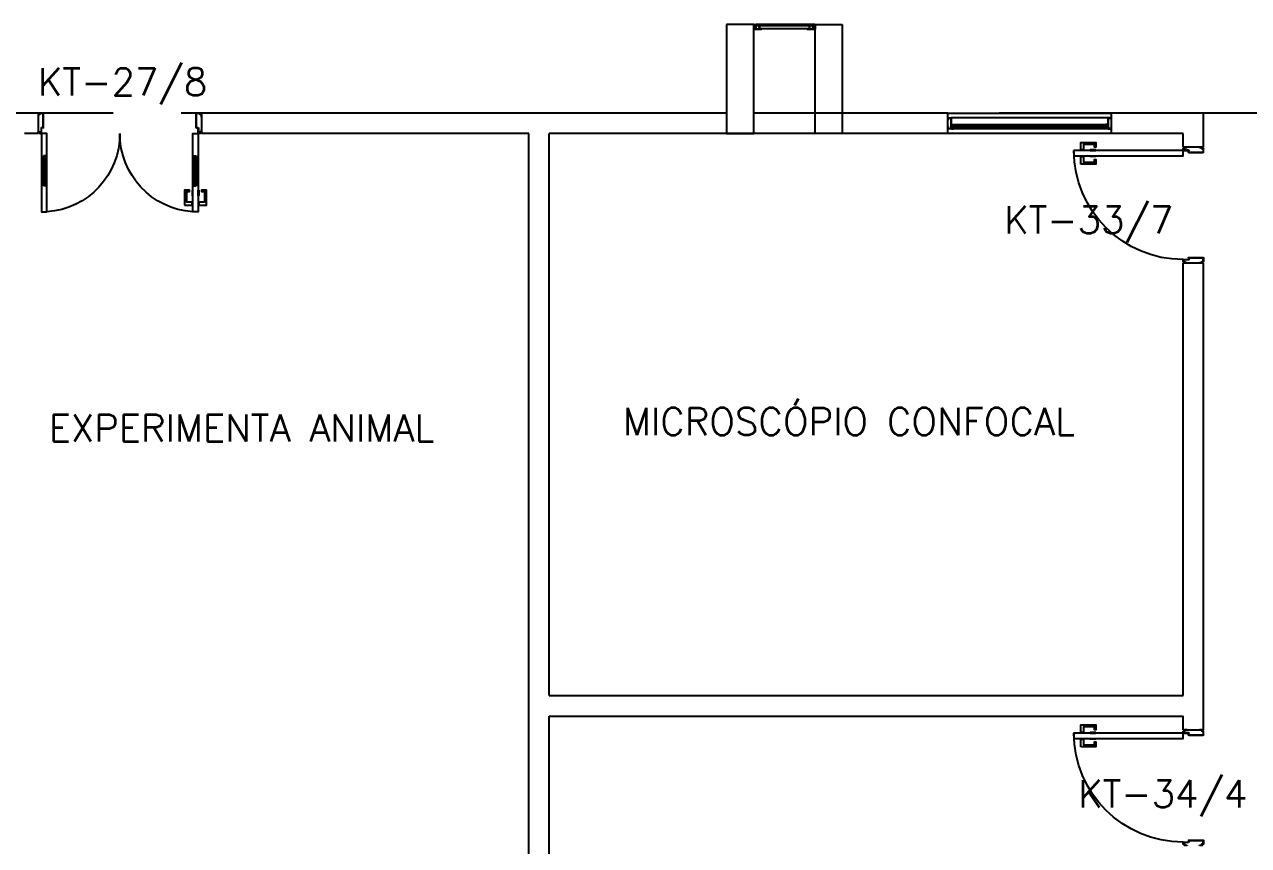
# Model space of a CAD drawing. Header units: millimetres. Extents: x 2686 to 2939, y 1294 to 1441.
# Drawn here: x 2834.32 to 2843.3, y 1425.62 to 1431.65 of the extents above; entities that cross this region are included whole.
import ezdxf

# ---------------------------------------------------------------- set-up
doc = ezdxf.new("R2010")
doc.units = ezdxf.units.MM
doc.linetypes.add('HIDDEN', pattern=[0.375, 0.25, -0.125])
for name, color, linetype in [('AR-ALV', 2, 'Continuous'), ('AR-ESQ', 1, 'Continuous'), ('AR-ESTC', 3, 'Continuous'), ('AR-PEITORIL', 1, 'Continuous'), ('AR-PORTA', 1, 'Continuous'), ('DT-ESQ-BAGUETE-C', 1, 'Continuous'), ('DT-ESQ-BAGUETE-V', 1, 'Continuous'), ('DT-ESQ-CHAPA DOBRADA-V', 1, 'Continuous'), ('DT-ESQ-MARCO-V', 1, 'Continuous'), ('DT-ESQ-PERFIL CADEIRA-C', 2, 'Continuous'), ('DT-ESQ-PERFIL CADEIRA-V', 2, 'Continuous'), ('DT-ESQ-PERFIL U-C', 2, 'Continuous'), ('DT-ESQ-VENEZIANA-C', 1, 'Continuous'), ('DT-ESQ-VENEZIANA-V', 1, 'Continuous'), ('DT-ESQ-VIDRO-C', 2, 'Continuous'), ('DT-TXTMOD', 1, 'Continuous'), ('ENDEREÇO', 2, 'Continuous'), ('maçaneta', 1, 'Continuous'), ('mov', 1, 'Continuous'), ('PM-PERFIL U-C', 2, 'Continuous'), ('PM-VIDRO', 2, 'Continuous'), ('pm1', 2, 'Continuous'), ('pm2', 2, 'Continuous'), ('PROJ', 1, 'HIDDEN'), ('TEXTO', 2, 'Continuous')]:
    doc.layers.add(name, color=color, linetype=linetype)
doc.styles.add('S10', font='simplex.shx', dxfattribs={"height": 0.1})
doc.styles.add('UNB-100', font='simplex.shx', dxfattribs={"height": 0.2})
doc.styles.add('UNB1-100', font='simplex.shx', dxfattribs={"height": 0.2})

# ---------------------------------------------------------------- blocks, each defined once
blk = doc.blocks.new('EF01-P')
at = {"layer": 'DT-ESQ-BAGUETE-C', "ltscale": 0.1}
for points in [[(0.0015, 0.035), (0.015, 0.035), (0.015, 0.0335), (0.0015, 0.0335), (0.0015, 0.005), (0.015, 0.005), (0.015, 0.0035), (0.0015, 0.0035, -0.414214), (0, 0.005), (0, 0.0335, -0.414214)], [(0.4485, 0.035), (0.435, 0.035), (0.435, 0.0335), (0.4485, 0.0335), (0.4485, 0.005), (0.435, 0.005), (0.435, 0.0035), (0.4485, 0.0035, 0.414214), (0.45, 0.005), (0.45, 0.0335, 0.414214)]]:
    blk.add_lwpolyline(points, format="xyb", close=True, dxfattribs=at)
at = {"layer": 'DT-ESQ-PERFIL CADEIRA-C', "ltscale": 0.1}
for points in [[(0.01, 0.0015), (0.01, 0.003), (0.0015, 0.003, 1), (0.0015, 0), (0.015, 0, 0.414214), (0.0165, 0.0015), (0.0165, 0.0335), (0.043, 0.0335)], [(0.043, 0.0065), (0.018, 0.0065), (0.018, 0.0165), (0.0165, 0.0165), (0.0165, 0.0065, 0.414214), (0.018, 0.005), (0.043, 0.005), (0.0565, 0.005, 1), (0.0565, 0.008), (0.043, 0.008), (0.043, 0.02), (0.043, 0.032), (0.0565, 0.032, 1), (0.0565, 0.035), (0.043, 0.035), (0.0165, 0.035, 0.414214), (0.015, 0.0335), (0.015, 0.0015), (0.0015, 0.0015)], [(0.0415, 0.02), (0.0415, 0.032, -0.414214), (0.043, 0.0335), (0.0565, 0.0335)], [(0.0415, 0.02), (0.0415, 0.008, 0.414214), (0.043, 0.0065), (0.0565, 0.0065)], [(0.407, 0.0065), (0.432, 0.0065), (0.432, 0.0165), (0.4335, 0.0165), (0.4335, 0.0065, -0.414214), (0.432, 0.005), (0.407, 0.005), (0.3935, 0.005, -1), (0.3935, 0.008), (0.407, 0.008), (0.407, 0.02), (0.407, 0.032), (0.3935, 0.032, -1), (0.3935, 0.035), (0.407, 0.035), (0.4335, 0.035, -0.414214), (0.435, 0.0335), (0.435, 0.0015), (0.4485, 0.0015)], [(0.4085, 0.02), (0.4085, 0.032, 0.414214), (0.407, 0.0335), (0.3935, 0.0335)], [(0.4085, 0.02), (0.4085, 0.008, -0.414214), (0.407, 0.0065), (0.3935, 0.0065)], [(0.44, 0.0015), (0.44, 0.003), (0.4485, 0.003, -1), (0.4485, 0), (0.435, 0, -0.414214), (0.4335, 0.0015), (0.4335, 0.0335), (0.407, 0.0335)]]:
    blk.add_lwpolyline(points, format="xyb", dxfattribs=at)
at = {"layer": 'DT-ESQ-PERFIL CADEIRA-V', "ltscale": 0.1}
blk.add_line((0.015, 0), (0.435, 0), dxfattribs=at)
at = {"layer": 'DT-ESQ-VENEZIANA-C', "ltscale": 0.1}
for p, q in [((0.043, 0.0105), (0.407, 0.0105)), ((0.043, 0.009), (0.407, 0.009))]:
    blk.add_line(p, q, dxfattribs=at)
at = {"layer": 'DT-ESQ-VENEZIANA-V', "ltscale": 0.1}
blk.add_line((0.043, 0.031), (0.407, 0.031), dxfattribs=at)
blk = doc.blocks.new('EF05B-P')
at = {"layer": 'DT-ESQ-BAGUETE-C', "ltscale": 0.1}
for points in [[(0.039, -0.05), (0.0255, -0.05), (0.0255, -0.0485), (0.039, -0.0485), (0.039, -0.0365), (0.0255, -0.0365), (0.0255, -0.035), (0.039, -0.035, -0.414214), (0.0405, -0.0365), (0.0405, -0.0485, -0.414214)], [(1.161, -0.05), (1.1745, -0.05), (1.1745, -0.0485), (1.161, -0.0485), (1.161, -0.0365), (1.1745, -0.0365), (1.1745, -0.035), (1.161, -0.035, 0.414214), (1.1595, -0.0365), (1.1595, -0.0485, 0.414214)]]:
    blk.add_lwpolyline(points, format="xyb", close=True, dxfattribs=at)
at = {"layer": 'DT-ESQ-BAGUETE-V', "ltscale": 0.1}
blk.add_line((1.161, -0.05), (0.039, -0.05), dxfattribs=at)
at = {"layer": 'DT-ESQ-CHAPA DOBRADA-V', "ltscale": 0.1}
blk.add_line((1.16, -0.067), (0.04, -0.067), dxfattribs=at)
at = {"layer": 'DT-ESQ-MARCO-V', "ltscale": 0.1}
for p, q in [((0.0235, -0.035), (1.1765, -0.035)), ((0.0235, -0.115), (1.1765, -0.115))]:
    blk.add_line(p, q, dxfattribs=at)
at = {"layer": 'DT-ESQ-PERFIL U-C', "ltscale": 0.1}
for points in [[(0.025, -0.0655), (0.025, -0.0655, 0.414214), (0.0235, -0.067), (0.0235, -0.1135), (0.0015, -0.1135), (0.0015, -0.1), (0, -0.1), (0, -0.1135, 0.414214), (0.0015, -0.115), (0.0235, -0.115, 0.414214), (0.025, -0.1135), (0.025, -0.067), (0.04, -0.067, 1), (0.04, -0.064), (0.025, -0.064), (0.025, -0.0365, 0.414214), (0.0235, -0.035), (0.0015, -0.035, 0.414214), (0, -0.0365), (0, -0.05), (0.0015, -0.05), (0.0015, -0.0365), (0.0235, -0.0365), (0.0235, -0.064, 0.414214), (0.025, -0.0655), (0.04, -0.0655)], [(1.175, -0.0655), (1.175, -0.0655, -0.414214), (1.1765, -0.067), (1.1765, -0.1135), (1.1985, -0.1135), (1.1985, -0.1), (1.2, -0.1), (1.2, -0.1135, -0.414214), (1.1985, -0.115), (1.1765, -0.115, -0.414214), (1.175, -0.1135), (1.175, -0.067), (1.16, -0.067, -1), (1.16, -0.064), (1.175, -0.064), (1.175, -0.0365, -0.414214), (1.1765, -0.035), (1.1985, -0.035, -0.414214), (1.2, -0.0365), (1.2, -0.05), (1.1985, -0.05), (1.1985, -0.0365), (1.1765, -0.0365), (1.1765, -0.064, -0.414214), (1.175, -0.0655), (1.16, -0.0655)]]:
    blk.add_lwpolyline(points, format="xyb", dxfattribs=at)
at = {"layer": 'DT-ESQ-VIDRO-C', "ltscale": 0.1}
blk.add_lwpolyline([(0.027, -0.062), (0.027, -0.052), (1.173, -0.052), (1.173, -0.062)], close=True, dxfattribs=at)
at = {"layer": 'DT-TXTMOD', "ltscale": 0.1, "style": 'S10', "flags": 3}
blk.add_attdef('EF05B', (0.05, 0), '', height=0.1, dxfattribs=at)
blk = doc.blocks.new('PM3')
at = {"layer": 'maçaneta'}
for points in [[(0.02, 0.825), (-0.035, 0.825), (-0.035, 0.715), (0, 0.715), (0, 0.725), (-0.02, 0.725), (-0.02, 0.8035, -0.414214), (-0.0185, 0.805), (0.02, 0.805)], [(0.125, 0.825), (0.07, 0.825), (0.07, 0.805), (0.1085, 0.805, -0.414214), (0.11, 0.8035), (0.11, 0.725), (0.09, 0.725), (0.09, 0.715), (0.125, 0.715)]]:
    blk.add_lwpolyline(points, format="xyb", close=True, dxfattribs=at)
for points in [[(0.02, 0.715), (0.02, 0.755), (0.025, 0.755), (0.025, 0.715)], [(0.07, 0.715), (0.07, 0.755), (0.065, 0.755), (0.065, 0.715)]]:
    blk.add_lwpolyline(points, close=True, dxfattribs=at)
at = {"layer": 'mov'}
blk.add_arc((0.025, 0.075), 0.8, 0, 90, dxfattribs=at)
at = {"layer": 'PM-PERFIL U-C'}
for p, q in [((0, 0.045), (0, 0.0635)), ((0.002, 0.045), (0, 0.045)), ((0.0015, 0.065), (0.01, 0.065)), ((0.002, 0.063), (0.002, 0.045)), ((0.0105, 0.063), (0.002, 0.063)), ((0.01, 0.065), (0.01, 0.0735)), ((0.0115, 0.075), (0.0235, 0.075)), ((0.012, 0.073), (0.012, 0.0645)), ((0.023, 0.073), (0.012, 0.073)), ((0.023, 0.0335), (0.023, 0.073)), ((0.038, 0.032), (0.0245, 0.032)), ((0.025, 0.0735), (0.025, 0.034)), ((0.0385, 0.034), (0.025, 0.034)), ((0.038, 0.032), (0.038, -0.073)), ((0.04, 0.0325), (0.04, -0.0735)), ((0.81, 0.0325), (0.81, -0.0735)), ((0.8115, 0.034), (0.825, 0.034)), ((0.812, 0.032), (0.8255, 0.032)), ((0.812, 0.032), (0.812, -0.073)), ((0.825, 0.0735), (0.825, 0.034)), ((0.8385, 0.075), (0.8265, 0.075)), ((0.827, 0.073), (0.838, 0.073)), ((0.827, 0.0335), (0.827, 0.073)), ((0.838, 0.073), (0.838, 0.0645)), ((0.8395, 0.063), (0.848, 0.063)), ((0.84, 0.065), (0.84, 0.0735)), ((0.8485, 0.065), (0.84, 0.065)), ((0.848, 0.063), (0.848, 0.045)), ((0.848, 0.045), (0.85, 0.045)), ((0.85, 0.045), (0.85, 0.0635)), ((0, -0.045), (0.002, -0.045)), ((0, -0.0635), (0, -0.045)), ((0.01, -0.065), (0.0015, -0.065)), ((0.002, -0.045), (0.002, -0.063)), ((0.002, -0.063), (0.0105, -0.063)), ((0.01, -0.0735), (0.01, -0.065)), ((0.0385, -0.075), (0.0115, -0.075)), ((0.012, -0.0645), (0.012, -0.073)), ((0.012, -0.073), (0.038, -0.073)), ((0.8115, -0.075), (0.8385, -0.075)), ((0.838, -0.073), (0.812, -0.073)), ((0.838, -0.0645), (0.838, -0.073)), ((0.848, -0.063), (0.8395, -0.063)), ((0.84, -0.0735), (0.84, -0.065)), ((0.84, -0.065), (0.8485, -0.065)), ((0.85, -0.045), (0.848, -0.045)), ((0.848, -0.045), (0.848, -0.063)), ((0.85, -0.0635), (0.85, -0.045))]:
    blk.add_line(p, q, dxfattribs=at)
for centre, start, end in [((0.0015, 0.0635), 90, 180), ((0.0115, 0.0735), 90, 180), ((0.0105, 0.0645), 270, 0), ((0.0245, 0.0335), 180, 270), ((0.0235, 0.0735), 360, 90), ((0.0385, 0.0325), 0, 90), ((0.8115, 0.0325), 90, 180), ((0.8265, 0.0735), 90, 180), ((0.8255, 0.0335), 270, 0), ((0.8395, 0.0645), 180, 270), ((0.8385, 0.0735), 0, 90), ((0.8485, 0.0635), 0, 90), ((0.0015, -0.0635), 180, 270), ((0.0115, -0.0735), 180, 270), ((0.0105, -0.0645), 0, 90), ((0.0385, -0.0735), 269.93864, 0), ((0.8115, -0.0735), 180, 270.06136), ((0.8395, -0.0645), 90, 180), ((0.8385, -0.0735), 270, 0), ((0.8485, -0.0635), 270, 0)]:
    blk.add_arc(centre, 0.0015, start, end, dxfattribs=at)
at = {"layer": 'pm1'}
blk.add_lwpolyline([(0.065, 0.875), (0.065, 0.075), (0.025, 0.075), (0.025, 0.875)], close=True, dxfattribs=at)
blk = doc.blocks.new('marco-d')
at = {"layer": 'PM-PERFIL U-C'}
for p, q in [((-0.0135, 0), (-0.0015, 0)), ((-0.025, -0.03), (-0.025, -0.0115)), ((-0.023, -0.03), (-0.025, -0.03)), ((-0.0235, -0.01), (-0.015, -0.01)), ((-0.0145, -0.012), (-0.023, -0.012)), ((-0.023, -0.012), (-0.023, -0.03)), ((-0.015, -0.01), (-0.015, -0.0015)), ((-0.002, -0.002), (-0.013, -0.002)), ((-0.013, -0.002), (-0.013, -0.0105)), ((-0.002, -0.0415), (-0.002, -0.002)), ((0.013, -0.043), (-0.0005, -0.043)), ((0, -0.0015), (0, -0.041)), ((0.0135, -0.041), (0, -0.041)), ((0.013, -0.043), (0.013, -0.148)), ((0.015, -0.0425), (0.015, -0.1485)), ((-0.025, -0.1385), (-0.025, -0.12)), ((-0.025, -0.12), (-0.023, -0.12)), ((-0.015, -0.14), (-0.0235, -0.14)), ((-0.023, -0.12), (-0.023, -0.138)), ((-0.023, -0.138), (-0.0145, -0.138)), ((-0.015, -0.1485), (-0.015, -0.14)), ((0.0135, -0.15), (-0.0135, -0.15)), ((-0.013, -0.1395), (-0.013, -0.148)), ((-0.013, -0.148), (0.013, -0.148))]:
    blk.add_line(p, q, dxfattribs=at)
for centre, start, end in [((-0.0135, -0.0015), 90, 180), ((-0.0015, -0.0015), 360, 90), ((-0.0235, -0.0115), 90, 180), ((-0.0145, -0.0105), 270, 0), ((-0.0005, -0.0415), 180, 270), ((0.0135, -0.0425), 0, 90), ((-0.0235, -0.1385), 180, 270), ((-0.0135, -0.1485), 180, 270), ((-0.0145, -0.1395), 0, 90), ((0.0135, -0.1485), 269.93864, 0)]:
    blk.add_arc(centre, 0.0015, start, end, dxfattribs=at)
blk = doc.blocks.new('marco-e')
at = {"layer": 'PM-PERFIL U-C'}
for p, q in [((-0.015, -0.0425), (-0.015, -0.1485)), ((-0.0135, -0.041), (0, -0.041)), ((-0.013, -0.043), (0.0005, -0.043)), ((-0.013, -0.043), (-0.013, -0.148)), ((0, -0.0015), (0, -0.041)), ((0.0135, 0), (0.0015, 0)), ((0.002, -0.0415), (0.002, -0.002)), ((0.002, -0.002), (0.013, -0.002)), ((0.013, -0.002), (0.013, -0.0105)), ((0.0145, -0.012), (0.023, -0.012)), ((0.015, -0.01), (0.015, -0.0015)), ((0.0235, -0.01), (0.015, -0.01)), ((0.023, -0.012), (0.023, -0.03)), ((0.023, -0.03), (0.025, -0.03)), ((0.025, -0.03), (0.025, -0.0115)), ((-0.0135, -0.15), (0.0135, -0.15)), ((0.013, -0.148), (-0.013, -0.148)), ((0.013, -0.1395), (0.013, -0.148)), ((0.023, -0.138), (0.0145, -0.138)), ((0.015, -0.14), (0.0235, -0.14)), ((0.015, -0.1485), (0.015, -0.14)), ((0.025, -0.12), (0.023, -0.12)), ((0.023, -0.12), (0.023, -0.138)), ((0.025, -0.1385), (0.025, -0.12))]:
    blk.add_line(p, q, dxfattribs=at)
for centre, start, end in [((-0.0135, -0.0425), 90, 180), ((0.0015, -0.0015), 90, 180), ((0.0005, -0.0415), 270, 0), ((0.0145, -0.0105), 180, 270), ((0.0135, -0.0015), 0, 90), ((0.0235, -0.0115), 0, 90), ((-0.0135, -0.1485), 180, 270.06136), ((0.0145, -0.1395), 90, 180), ((0.0135, -0.1485), 270, 0), ((0.0235, -0.1385), 270, 0)]:
    blk.add_arc(centre, 0.0015, start, end, dxfattribs=at)
blk = doc.blocks.new('PM6V-B')
at = {"layer": 'maçaneta'}
for points in [[(1.075, 0.675), (1.13, 0.675), (1.13, 0.655), (1.0915, 0.655, 0.414214), (1.09, 0.6535), (1.09, 0.575), (1.11, 0.575), (1.11, 0.565), (1.075, 0.565)], [(1.18, 0.675), (1.235, 0.675), (1.235, 0.565), (1.2, 0.565), (1.2, 0.575), (1.22, 0.575), (1.22, 0.6535, 0.414214), (1.2185, 0.655), (1.18, 0.655)]]:
    blk.add_lwpolyline(points, format="xyb", close=True, dxfattribs=at)
for points in [[(1.13, 0.565), (1.13, 0.605), (1.135, 0.605), (1.135, 0.565)], [(1.18, 0.565), (1.18, 0.605), (1.175, 0.605), (1.175, 0.565)]]:
    blk.add_lwpolyline(points, close=True, dxfattribs=at)
at = {"layer": 'mov'}
for centre, start, end in [((0.025, 0.1514), 359.86061, 86.01115), ((1.175, 0.1514), 93.98885, 180.13939)]:
    blk.add_arc(centre, 0.575, start, end, dxfattribs=at)
at = {"layer": 'PM-VIDRO'}
for p, q in [((0.04, 0.325), (0.04, 0.525)), ((0.05, 0.525), (0.05, 0.325)), ((1.15, 0.525), (1.15, 0.325)), ((1.16, 0.325), (1.16, 0.525))]:
    blk.add_line(p, q, dxfattribs=at)
at = {"layer": 'pm1'}
for p, q in [((0.04, 0.525), (0.025, 0.525)), ((0.065, 0.535), (0.04, 0.535)), ((0.04, 0.525), (0.04, 0.535)), ((0.05, 0.535), (0.05, 0.525)), ((0.065, 0.525), (0.05, 0.525)), ((0.065, 0.535), (0.065, 0.525)), ((1.135, 0.535), (1.135, 0.525)), ((1.135, 0.535), (1.16, 0.535)), ((1.135, 0.525), (1.15, 0.525)), ((1.15, 0.535), (1.15, 0.525)), ((1.16, 0.525), (1.16, 0.535)), ((1.16, 0.525), (1.175, 0.525)), ((0.04, 0.325), (0.025, 0.325)), ((0.04, 0.315), (0.04, 0.325)), ((0.065, 0.315), (0.04, 0.315)), ((0.065, 0.325), (0.05, 0.325)), ((0.05, 0.325), (0.05, 0.315)), ((0.065, 0.325), (0.065, 0.315)), ((1.135, 0.325), (1.135, 0.315)), ((1.135, 0.325), (1.15, 0.325)), ((1.135, 0.315), (1.16, 0.315)), ((1.15, 0.325), (1.15, 0.315)), ((1.16, 0.315), (1.16, 0.325)), ((1.16, 0.325), (1.175, 0.325))]:
    blk.add_line(p, q, dxfattribs=at)
for points in [[(0.025, 0.525), (0.025, 0.725), (0.065, 0.725), (0.065, 0.525)], [(1.175, 0.525), (1.175, 0.725), (1.135, 0.725), (1.135, 0.525)], [(0.065, 0.325), (0.065, 0.15), (0.025, 0.15), (0.025, 0.325)], [(1.135, 0.325), (1.135, 0.15), (1.175, 0.15), (1.175, 0.325)]]:
    blk.add_lwpolyline(points, dxfattribs=at)
at = {"layer": 'pm2'}
for p, q in [((0.025, 0.325), (0.025, 0.525)), ((0.065, 0.525), (0.065, 0.325)), ((1.135, 0.525), (1.135, 0.325)), ((1.175, 0.325), (1.175, 0.525))]:
    blk.add_line(p, q, dxfattribs=at)
at = {"layer": 'pm1'}
for name, p in [('marco-d', (0.025, 0.15)), ('marco-e', (1.175, 0.15))]:
    blk.add_blockref(name, p, dxfattribs=at)

msp = doc.modelspace()

# ---------------------------------------------------------------- linework, layer by layer
at = {"layer": 'AR-ALV'}
for p, q in [((2834.4207, 1430.9999), (2834.3207, 1430.9999)), ((2834.4207, 1430.9999), (2834.4207, 1430.8499)), ((2839.4707, 1430.9999), (2835.6207, 1430.9999)), ((2835.6207, 1430.9999), (2835.6207, 1430.8499)), ((2840.1207, 1430.9999), (2839.6707, 1430.9999)), ((2841.0957, 1430.9999), (2840.3207, 1430.9999)), ((2841.0957, 1430.8499), (2841.0957, 1430.9999)), ((2842.9707, 1430.9999), (2842.2957, 1430.9999)), ((2842.2957, 1430.8499), (2842.2957, 1430.9999)), ((2842.9707, 1430.7499), (2842.9707, 1430.9999)), ((2834.4207, 1430.8499), (2834.3207, 1430.8499)), ((2838.0207, 1430.8499), (2835.6207, 1430.8499)), ((2838.0207, 1422.5249), (2838.0207, 1430.8499)), ((2841.0957, 1430.8499), (2838.1707, 1430.8499)), ((2838.1707, 1426.7249), (2838.1707, 1430.8499)), ((2842.8207, 1430.8499), (2842.2957, 1430.8499)), ((2842.8207, 1430.7499), (2842.8207, 1430.8499)), ((2842.9707, 1430.7499), (2842.8207, 1430.7499)), ((2842.8207, 1429.8999), (2842.9707, 1429.8999)), ((2842.8207, 1426.7249), (2842.8207, 1429.8999)), ((2842.9707, 1426.4749), (2842.9707, 1429.8999)), ((2838.1707, 1426.7249), (2842.8207, 1426.7249)), ((2838.1707, 1426.5749), (2842.8207, 1426.5749)), ((2838.1707, 1422.5249), (2838.1707, 1426.5749)), ((2842.8207, 1426.4749), (2842.8207, 1426.5749)), ((2842.8207, 1426.4749), (2842.9707, 1426.4749))]:
    msp.add_line(p, q, dxfattribs=at)
at = {"layer": 'AR-ESTC'}
for p, q in [((2839.6707, 1431.6499), (2839.4707, 1431.6499)), ((2839.4707, 1431.6499), (2839.4707, 1430.8499)), ((2839.6707, 1430.8499), (2839.6707, 1431.6499)), ((2840.1207, 1431.6499), (2840.3207, 1431.6499)), ((2840.1207, 1430.8499), (2840.1207, 1431.6499)), ((2840.3207, 1431.6499), (2840.3207, 1430.8499)), ((2839.4707, 1430.8499), (2839.6707, 1430.8499)), ((2840.3207, 1430.8499), (2840.1207, 1430.8499))]:
    msp.add_line(p, q, dxfattribs=at)
at = {"layer": 'AR-PEITORIL'}
for p, q in [((2841.0957, 1430.9999), (2842.2957, 1430.9999)), ((2842.2957, 1430.8499), (2841.0957, 1430.8499))]:
    msp.add_line(p, q, dxfattribs=at)
at = {"layer": 'PROJ', "ltscale": 4}
msp.add_line((2869.4707, 1430.9999), (2831.071, 1430.9999), dxfattribs=at)

# ---------------------------------------------------------------- block references
at = {"layer": 'AR-ESQ', "rotation": 180}
for name, p in [('EF01-P', (2840.1207, 1431.6499)), ('EF05B-P', (2842.2957, 1430.8499))]:
    msp.add_blockref(name, p, dxfattribs=at)
at = {"layer": 'AR-PORTA', "xscale": -1}
for name, p, rotation in [('PM6V-B', (2834.4207, 1430.9999), 179.9999997305902), ('PM3', (2842.8957, 1430.7499), 90), ('PM3', (2842.8957, 1426.4749), 90)]:
    msp.add_blockref(name, p, dxfattribs=dict(at, rotation=rotation))

# ---------------------------------------------------------------- texts
at = {"layer": 'ENDEREÇO', "style": 'UNB1-100'}
for s, p in [('KT-27/8', (2834.4193, 1431.1296)), ('KT-33/7', (2841.5077, 1430.1161)), ('KT-34/4', (2842.0508, 1425.9051))]:
    msp.add_text(s, height=0.2, dxfattribs=at).set_placement(p)
at = {"layer": 'TEXTO', "style": 'UNB-100'}
for s, p in [('MICROSCÓPIO CONFOCAL', (2838.7106, 1428.6357)), ('EXPERIMENTA ANIMAL', (2834.4984, 1428.5885))]:
    msp.add_text(s, height=0.2, dxfattribs=at).set_placement(p)

doc.saveas('drawing.dxf')
